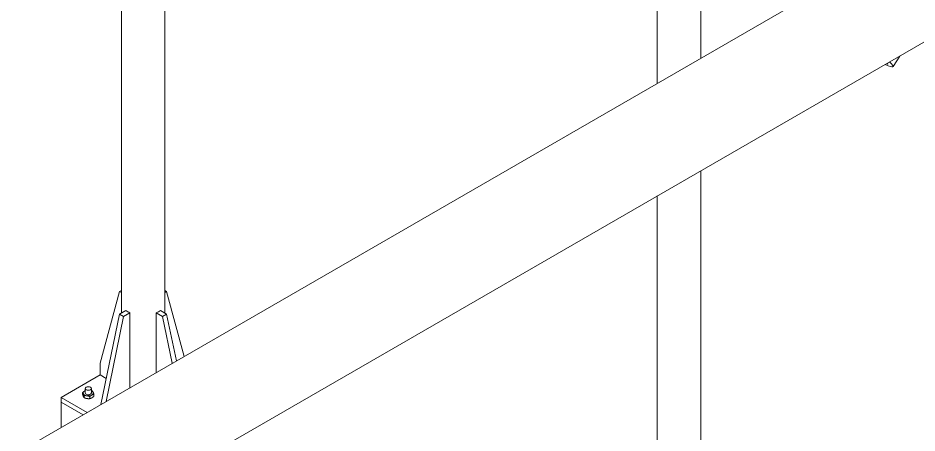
# Model space of a CAD drawing. Header units: millimetres. Extents: x -312439 to 477422, y -331570 to 212570.
# Drawn here: x 414454 to 415404, y 105990 to 106429 of the extents above; entities that cross this region are included whole.
import ezdxf

# ---------------------------------------------------------------- set-up
doc = ezdxf.new("R2010")
doc.units = ezdxf.units.MM

msp = doc.modelspace()

# ---------------------------------------------------------------- linework, layer by layer
at = {"color": 0, "linetype": 'Continuous', "lineweight": 0, "extrusion": (8.40036e-17, 0.816497, 0.57735)}
for p, q in [((414010.165, 105594.875), (416461.352, 107010.069)), ((414608.748, 106953.82), (414608.748, 106117.186)), ((413958.631, 105684.133), (416151.874, 106950.403)), ((414562.818, 106927.302), (414562.818, 106117.186)), ((415174.987, 106626.902), (415174.987, 106386.397)), ((415129.057, 106600.384), (415129.057, 106359.879)), ((415378.148, 106377.704), (415385.349, 106388.838)), ((415174.987, 106267.385), (415174.987, 105790.267)), ((415129.057, 106240.868), (415129.057, 105790.267)), ((414540.314, 106064.192), (414560.883, 106139.82)), ((414562.818, 106140.937), (414560.883, 106139.82)), ((414560.883, 106139.82), (414562.818, 106138.703)), ((414610.682, 106139.82), (414608.748, 106140.937)), ((414610.682, 106139.82), (414608.748, 106138.703)), ((414629.305, 106071.347), (414610.682, 106139.82)), ((414560.883, 106116.069), (414567.524, 106119.903)), ((414610.682, 106116.069), (414604.042, 106119.903)), ((414541.085, 106020.413), (414560.883, 106116.069)), ((414546.591, 106023.592), (414565.214, 106113.569)), ((414560.883, 106116.069), (414565.214, 106113.569)), ((414565.214, 106113.569), (414571.854, 106117.403)), ((414571.854, 106038.178), (414571.854, 106117.403)), ((414606.352, 106113.569), (414599.711, 106117.403)), ((414599.711, 106117.403), (414599.711, 106054.261)), ((414606.352, 106113.569), (414610.682, 106116.069)), ((414616.608, 106064.016), (414606.352, 106113.569)), ((414620.938, 106066.517), (414610.682, 106116.069)), ((414540.314, 106051.691), (414540.314, 106064.192)), ((414499.176, 106027.94), (414540.314, 106051.691)), ((414546.785, 106047.955), (414540.314, 106051.691)), ((414521.897, 106031.002), (414521.897, 106033.165)), ((414524.505, 106032.634), (414524.505, 106037.352)), ((414531.173, 106032.634), (414531.173, 106037.352)), ((414499.176, 106027.94), (414499.176, 105996.217)), ((414526.649, 106012.079), (414499.176, 106027.94)), ((414499.176, 106022.94), (414522.319, 106009.579)), ((414523.489, 106027.571), (414523.489, 106029.735)), ((414529.431, 106026.652), (414529.431, 106028.815)), ((414533.781, 106029.164), (414533.781, 106031.327))]:
    msp.add_line(p, q, dxfattribs=at)
at = {"color": 0, "linetype": 'Continuous', "lineweight": 0}
for centre, major_axis, ratio, start_param, end_param in [((415306.413, 106424.097), (71.735, -46.393), 0.0711624, 5.8439023, 6.6496431), ((415367.027, 106383.85), (5.708, -3.691), 0.0711624, 5.6025491, 6.8909962), ((414585.783, 106127.945), (22.965, 0), 0.5773503, 3.7932592, 4.0607224), ((414585.783, 106127.945), (-22.965, 0), 0.5773503, 2.2224629, 2.4899261), ((414527.839, 106032.634), (5.327, 0), 0.5773503, 2.3561945, 3.403392), ((414527.839, 106032.634), (5.327, 0), 0.5773503, 2.246942, 2.3561945), ((414527.839, 106032.634), (-3.334, 0), 0.5773503, 0, 3.1415927), ((414527.839, 106032.634), (5.327, 0), 0.5773503, 0.2617994, 0.8946506), ((414527.839, 106032.634), (5.327, 0), 0.5773503, 5.4977871, 6.5449847), ((414527.839, 106032.634), (5.327, 0), 0.5773503, 3.403392, 4.4505896), ((414527.839, 106032.634), (5.327, 0), 0.5773503, 4.4505896, 5.4977871)]:
    msp.add_ellipse(centre, major_axis=major_axis, ratio=ratio, start_param=start_param, end_param=end_param, dxfattribs=at)
msp.add_ellipse((414527.839, 106037.352), major_axis=(-3.334, 0), ratio=0.5773503, dxfattribs=at)
for points, weights in [([(414521.897, 106033.165), (414523.063, 106034.227), (414524.072, 106034.809)], [1, 1.0379548493, 1]), ([(414522.693, 106031.838), (414522.324, 106032.634), (414521.897, 106033.165)], [1, 1.0379548493, 1]), ([(414524.072, 106034.809), (414524.288, 106034.934), (414524.505, 106035.043)], [1, 1.00788270894, 1.01249115378]), ([(414531.173, 106035.128), (414531.662, 106034.968), (414532.189, 106034.757)], [1.01660040172, 1.01226104367, 1]), ([(414532.189, 106034.757), (414532.616, 106034.227), (414532.985, 106033.431)], [1, 1.0379548493, 1]), ([(414532.985, 106033.431), (414533.355, 106032.634), (414533.781, 106031.327)], [1, 1.0379548493, 1]), ([(414521.897, 106031.002), (414522.324, 106029.694), (414522.693, 106028.898)], [1, 1.0379548493, 1]), ([(414523.489, 106029.735), (414523.063, 106031.042), (414522.693, 106031.838)], [1, 1.0379548493, 1]), ([(414522.693, 106028.898), (414523.063, 106028.102), (414523.489, 106027.571)], [1, 1.0379548493, 1]), ([(414526.46, 106029.664), (414525.082, 106029.877), (414523.489, 106029.735)], [1, 1.0379548493, 1]), ([(414523.489, 106027.571), (414525.082, 106026.937), (414526.46, 106026.723)], [1, 1.0379548493, 1]), ([(414529.431, 106028.815), (414527.839, 106029.45), (414526.46, 106029.664)], [1, 1.0379548493, 1]), ([(414526.46, 106026.723), (414527.839, 106026.51), (414529.431, 106026.652)], [1, 1.0379548493, 1]), ([(414531.606, 106030.46), (414530.597, 106029.877), (414529.431, 106028.815)], [1, 1.0379548493, 1]), ([(414529.431, 106026.652), (414530.597, 106026.937), (414531.606, 106027.519)], [1, 1.0379548493, 1]), ([(414533.781, 106031.327), (414532.616, 106031.042), (414531.606, 106030.46)], [1, 1.0379548493, 1]), ([(414531.606, 106027.519), (414532.616, 106028.102), (414533.781, 106029.164)], [1, 1.0379548493, 1])]:
    msp.add_rational_spline(points, weights, degree=2, dxfattribs=at)

doc.saveas('drawing.dxf')
